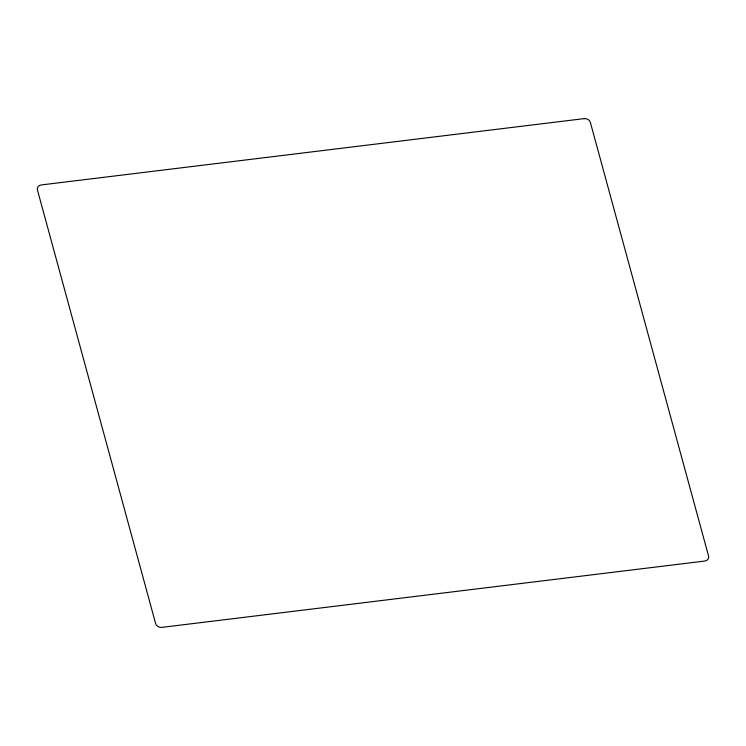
<?xml version="1.0" encoding="UTF-8"?>
<svg xmlns="http://www.w3.org/2000/svg" width="746" height="746" viewBox="0 0 746 746"><rect width="100%" height="100%" fill="white"/><g stroke="black" fill="none" stroke-linecap="round" stroke-linejoin="round"><path stroke-width="1.12" d="M584.146 118.623L41.263 184.943A5.231 4.392 16.8 0 0 37.44 189.978L155.625 623.563A5.231 4.392 16.8 0 0 161.854 627.377L704.737 561.057A5.231 4.392 16.8 0 0 708.56 556.022L590.375 122.437A5.231 4.392 16.8 0 0 584.146 118.623"/></g></svg>
